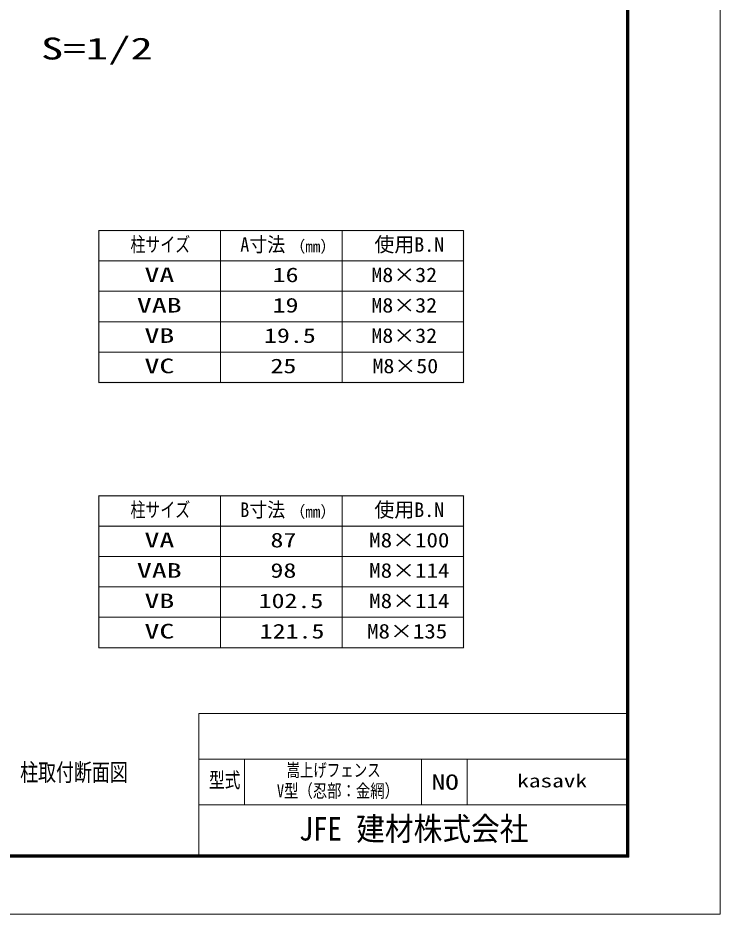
# Model space of a CAD drawing. Units: millimetres, scale not verified, with parts at other scales. Extents: x -4455 to 4455, y -3150 to 3150.
# Drawn here: x 2145 to 4455, y -3150 to -199 of the extents above; entities that cross this region are included whole.
import ezdxf
from ezdxf.enums import TextEntityAlignment as Align

# ---------------------------------------------------------------- set-up
doc = ezdxf.new("R2010")
doc.units = ezdxf.units.MM
doc.header["$LTSCALE"] = 30
doc.layers.add('0-0_10', color=7, linetype='Continuous')
doc.layers.add('0-B_WAKU', color=8, linetype='Continuous')
for name, color, linetype, lineweight in [('0-2_0', 1, 'Continuous', 18), ('0-4_1', 7, 'Continuous', 9), ('0-9_EXTCNT-L', 4, 'Continuous', 18)]:
    doc.layers.add(name, color=color, linetype=linetype, lineweight=lineweight)
doc.styles.add('ＭＳ ゴシック', font='')
doc.styles.get('ＭＳ ゴシック').set_extended_font_data('MS Gothic')

msp = doc.modelspace()

# ---------------------------------------------------------------- linework, layer by layer
at = {"layer": '0-2_0', "color": 7, "lineweight": 9}
for p, q in [((2739.89, -2490), (2739.89, -2955)), ((2739.89, -2490), (4147.5, -2490)), ((2739.89, -2640), (4147.5, -2640)), ((2889.89, -2640), (2889.89, -2790)), ((3472.5, -2640), (3472.5, -2790)), ((3622.5, -2640), (3622.5, -2790)), ((2739.89, -2790), (4147.5, -2790))]:
    msp.add_line(p, q, dxfattribs=at)
at = {"layer": '0-2_0', "color": 3}
msp.add_lwpolyline([(-4455, 3150), (4455, 3150), (4455, -3150), (-4455, -3150)], close=True, dxfattribs=at)
at = {"layer": '0-2_0', "color": 7, "lineweight": 9}
for points in [[(-4155, 2962.5), (4155, 2962.5), (4155, -2962.5), (-4155, -2962.5)], [(-4153.13, 2960.62), (4153.13, 2960.62), (4153.13, -2960.62), (-4153.13, -2960.62)], [(-4151.25, 2958.75), (4151.25, 2958.75), (4151.25, -2958.75), (-4151.25, -2958.75)], [(-4149.38, 2956.87), (4149.38, 2956.87), (4149.38, -2956.87), (-4149.38, -2956.87)], [(-4147.5, 2955), (4147.5, 2955), (4147.5, -2955), (-4147.5, -2955)]]:
    msp.add_lwpolyline(points, close=True, dxfattribs=at)
at = {"layer": '0-9_EXTCNT-L'}
for p, q in [((2411.11, -899.35), (3611.11, -899.35)), ((2411.11, -1399.35), (2411.11, -899.35)), ((2811.11, -1399.35), (2811.11, -899.35)), ((3211.11, -1399.35), (3211.11, -899.35)), ((3611.11, -1399.35), (3611.11, -899.35)), ((2411.11, -999.35), (3611.11, -999.35)), ((2411.11, -1099.35), (3611.11, -1099.35)), ((2411.11, -1199.35), (3611.11, -1199.35)), ((2411.11, -1299.35), (3611.11, -1299.35)), ((2411.11, -1399.35), (3611.11, -1399.35)), ((2411.11, -1772.76), (3611.11, -1772.76)), ((2411.11, -2272.76), (2411.11, -1772.76)), ((2811.11, -2272.76), (2811.11, -1772.76)), ((3211.11, -2272.76), (3211.11, -1772.76)), ((3611.11, -2272.76), (3611.11, -1772.76)), ((2411.11, -1872.76), (3611.11, -1872.76)), ((2411.11, -1972.76), (3611.11, -1972.76)), ((2411.11, -2072.76), (3611.11, -2072.76)), ((2411.11, -2172.76), (3611.11, -2172.76)), ((2411.11, -2272.76), (3611.11, -2272.76))]:
    msp.add_line(p, q, dxfattribs=at)
for points in [[(2413.61, -901.85), (2408.61, -896.85), (3608.61, -901.85), (3613.61, -896.85)], [(2413.61, -1396.85), (2408.61, -1401.85), (2413.61, -901.85), (2408.61, -896.85)], [(3608.61, -901.85), (3613.61, -896.85), (3608.61, -1396.85), (3613.61, -1401.85)], [(2411.11, -1001.85), (2411.11, -996.85), (3611.11, -1001.85), (3611.11, -996.85)], [(3608.61, -1396.85), (3613.61, -1401.85), (2413.61, -1396.85), (2408.61, -1401.85)], [(2413.61, -1775.26), (2408.61, -1770.26), (3608.61, -1775.26), (3613.61, -1770.26)], [(2413.61, -2270.26), (2408.61, -2275.26), (2413.61, -1775.26), (2408.61, -1770.26)], [(3608.61, -1775.26), (3613.61, -1770.26), (3608.61, -2270.26), (3613.61, -2275.26)], [(2411.11, -1875.26), (2411.11, -1870.26), (3611.11, -1875.26), (3611.11, -1870.26)], [(3608.61, -2270.26), (3613.61, -2275.26), (2413.61, -2270.26), (2408.61, -2275.26)]]:
    msp.add_solid(points, dxfattribs=at)

# ---------------------------------------------------------------- texts
at = {"layer": '0-0_10', "style": 'ＭＳ ゴシック', "width": 1.5}
msp.add_text('S=1/2', height=72.16, dxfattribs=at).set_placement((2220.38, -357.58), align=Align.BOTTOM_LEFT)
at = {"layer": '0-2_0', "color": 3, "style": 'ＭＳ ゴシック', "width": 0.75}
msp.add_text('柱取付断面図', height=57.73, dxfattribs=at).set_placement((2152, -2729.35), align=Align.BOTTOM_LEFT)
at = {"layer": '0-2_0', "color": 7, "style": 'ＭＳ ゴシック'}
for s, height, width, p in [('嵩上げフェンス', 43.3, 0.75, (3028.2, -2710.55)), ('型式', 50.51, 0.75, (2773.32, -2748.89)), ('NO', 50.51, 1.3, (3505.93, -2755.92)), ('V型（忍部：金網）', 43.3, 0.8, (2996.87, -2778.9))]:
    msp.add_text(s, height=height, dxfattribs=dict(at, width=width)).set_placement(p, align=Align.BOTTOM_LEFT)
at = {"layer": '0-4_1', "style": 'ＭＳ ゴシック', "width": 1.3}
msp.add_text('kasavk', height=43.3, dxfattribs=at).set_placement((3787.55, -2745.83), align=Align.BOTTOM_LEFT)
at = {"layer": '0-9_EXTCNT-L', "style": 'ＭＳ ゴシック'}
for s, height, width, p in [('柱サイズ', 48.11, 0.75, (2514.77, -983.61)), ('A寸法', 48.11, 0.9, (2876.44, -983.61)), ('（mm）', 38.48, 0.95, (3040.41, -982.38)), ('VA', 48.17, 1.5, (2561.11, -1083.61)), ('16', 48.17, 1.3, (2982.77, -1083.61)), ('M8×32', 48.17, 1.1, (3307.69, -1083.61)), ('VAB', 48.17, 1.5, (2536.11, -1183.61)), ('M8×32', 48.17, 1.1, (3307.69, -1183.61)), ('19', 48.17, 1.3, (2982.77, -1183.61)), ('VB', 48.17, 1.5, (2561.11, -1283.61)), ('19.5', 48.17, 1.3, (2954.44, -1283.61)), ('M8×32', 48.17, 1.1, (3307.69, -1283.61)), ('VC', 48.17, 1.5, (2561.11, -1383.61)), ('25', 48.17, 1.3, (2975.69, -1383.61)), ('M8×50', 48.17, 1.1, (3311.23, -1383.61)), ('柱サイズ', 48.11, 0.75, (2514.77, -1857.02)), ('B寸法', 48.11, 0.9, (2876.44, -1857.02)), ('（mm）', 38.48, 0.95, (3040.41, -1855.79)), ('VA', 48.17, 1.5, (2561.11, -1957.02)), ('87', 48.17, 1.3, (2975.69, -1957.02)), ('M8×100', 48.17, 1.15, (3300.61, -1957.02)), ('VAB', 48.17, 1.5, (2536.11, -2057.02)), ('98', 48.17, 1.3, (2975.69, -2057.02)), ('M8×114', 48.17, 1.15, (3300.61, -2057.02)), ('VB', 48.17, 1.5, (2561.11, -2157.02)), ('102.5', 48.17, 1.3, (2936.73, -2157.02)), ('M8×114', 48.17, 1.15, (3300.61, -2157.02)), ('VC', 48.17, 1.5, (2561.11, -2257.02)), ('121.5', 48.17, 1.3, (2940.27, -2257.02)), ('M8×135', 48.17, 1.15, (3293.52, -2257.02))]:
    msp.add_text(s, height=height, dxfattribs=dict(at, width=width)).set_placement(p, align=Align.BOTTOM_LEFT)
for p in [(3317.61, -983.61), (3317.61, -1857.02)]:
    msp.add_text('使用B.N', height=48.11, dxfattribs=at).set_placement(p, align=Align.BOTTOM_LEFT)
at = {"layer": '0-B_WAKU', "style": 'ＭＳ ゴシック', "width": 0.9}
msp.add_text('JFE 建材株式会社', height=76.97, dxfattribs=at).set_placement((3069.14, -2930.91), align=Align.BOTTOM_LEFT)

doc.saveas('drawing.dxf')
